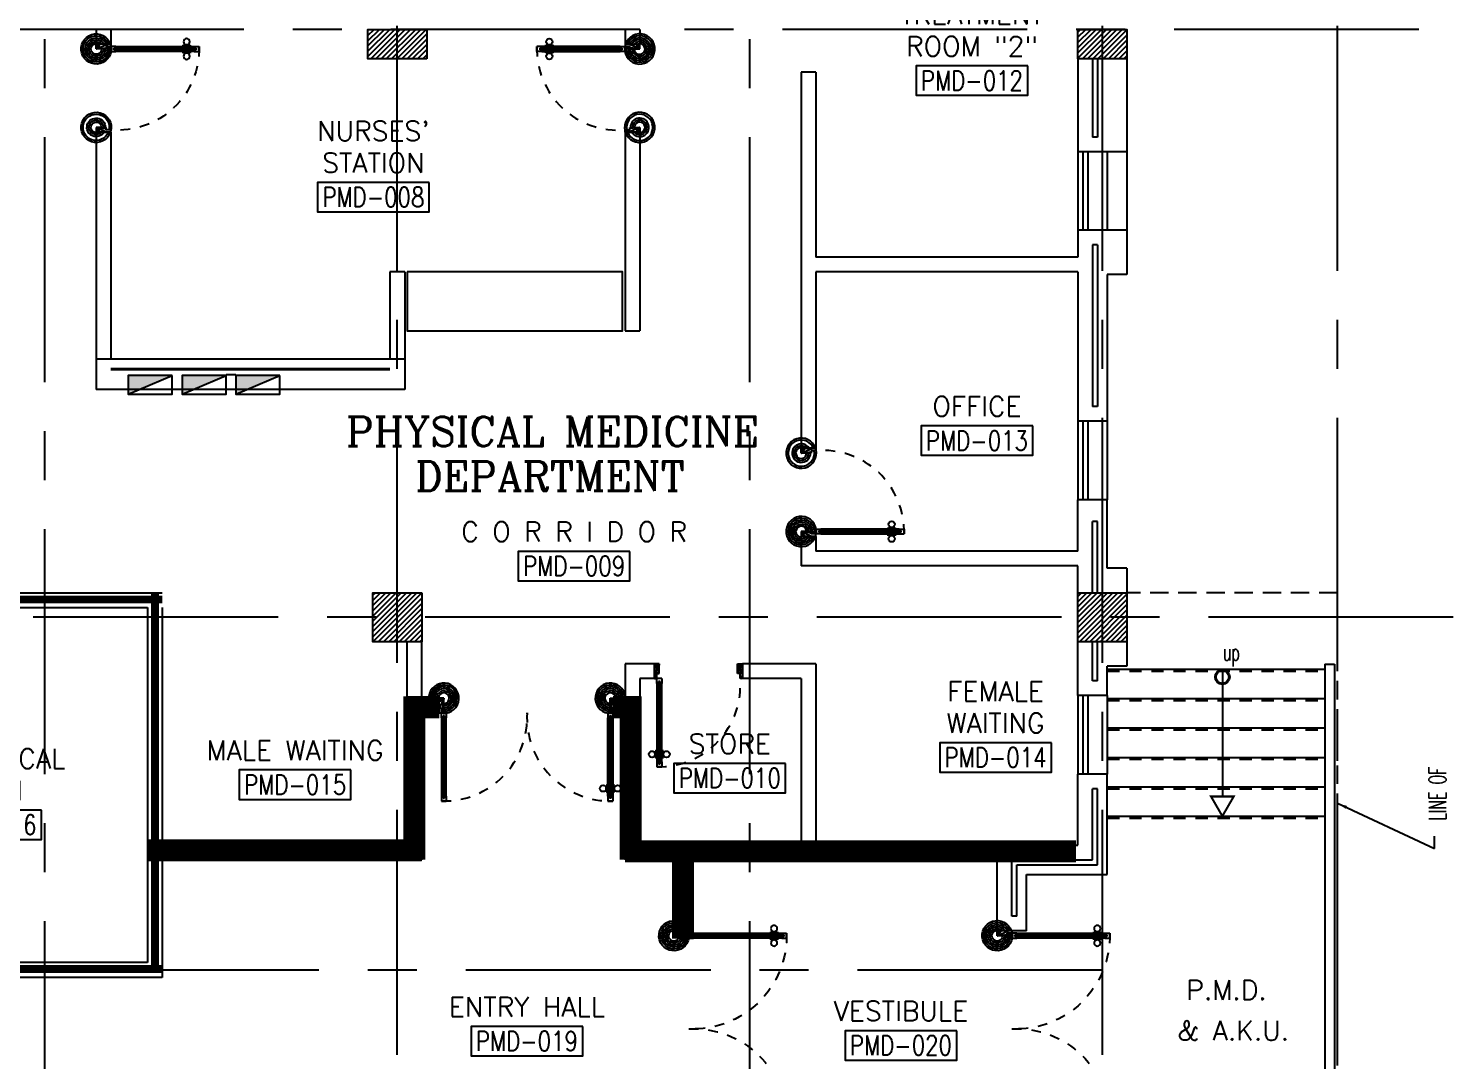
# Model space of a CAD drawing. Extents: x 417866.9 to 417960.2, y 43448 to 43538.2.
# Drawn here: x 417936.97 to 417951.47, y 43483.95 to 43494.48 of the extents above; entities that cross this region are included whole.
import ezdxf
from ezdxf.enums import TextEntityAlignment as Align

# ---------------------------------------------------------------- set-up
doc = ezdxf.new("R2010")
doc.units = 0
doc.header["$MEASUREMENT"] = 0
doc.header["$PDMODE"] = 3
doc.header["$PDSIZE"] = 0.1
for name, pattern in [('CENTERX2', [4, 2.5, -0.5, 0.5, -0.5]), ('HIDDEN', [0.375, 0.25, -0.125]), ('HIDDEN2', [0.1875, 0.125, -0.0625])]:
    doc.linetypes.add(name, pattern=pattern)
doc.layers.get('0').update_dxf_attribs({"linetype": 'CONTINUOUS'})
doc.layers.get('DEFPOINTS').update_dxf_attribs({"linetype": 'CONTINUOUS'})
for name, color, linetype in [('AX-DIM', 4, 'CONTINUOUS'), ('AXES', 11, 'CENTERX2'), ('CANOPY-LN', 3, 'CONTINUOUS'), ('COL', 2, 'CONTINUOUS'), ('COUNTER', 5, 'CONTINUOUS'), ('DOOR', 4, 'CONTINUOUS'), ('E-PANELBX', 3, 'CONTINUOUS'), ('FireCompart', 7, 'HIDDEN'), ('firezone', 4, 'CONTINUOUS'), ('Handrail', 4, 'CONTINUOUS'), ('HAT', 8, 'CONTINUOUS'), ('INSUL', 7, 'CONTINUOUS'), ('RM-BOX', 2, 'CONTINUOUS'), ('RM-NAME', 2, 'CONTINUOUS'), ('RM-NO', 2, 'CONTINUOUS'), ('STR', 5, 'CONTINUOUS'), ('WALL', 3, 'CONTINUOUS'), ('WIN', 5, 'CONTINUOUS')]:
    doc.layers.add(name, color=color, linetype=linetype)
doc.styles.add('ROMANC', font='romanc', dxfattribs={"height": 0.1})
doc.styles.add('ROMANS', font='ROMANS.shx', dxfattribs={"width": 0.6})
doc.styles.get("Standard").update_dxf_attribs({"font": 'TXT.shx'})
doc.linetypes.add('SMOKE', pattern='A,0.5,-0.2,["SMOKE",Standard,S=0.1,R=0,X=-0.1,Y=-0.05],-0.5', length=1.2)
doc.dimstyles.new('STANDARD in', dxfattribs={"dimtxt": 0.2, "dimasz": 0.1, "dimexe": 0.07, "dimexo": 0.05, "dimgap": 0.1, "dimtad": 1, "dimdec": 0, "dimlfac": 1000, "dimzin": 0, "dimdsep": 46, "dimtxsty": 'ROMANS', "dimblk": 'ARCHTICK', "dimcen": 0.05, "dimdle": 0.05, "dimclrd": 4, "dimclre": 4, "dimclrt": 2, "dimadec": 0, "dimazin": 0, "dimtfac": 1, "dimtdec": 0, "dimtmove": 2, "dimatfit": 3, "dimfxl": 0, "dimtolj": 1, "dimtzin": 0, "dimarcsym": 0})

# ---------------------------------------------------------------- blocks, each defined once
blk = doc.blocks.new('_ARCHTICK')
at = {"color": 0, "linetype": 'ByBlock', "const_width": 0.15}
blk.add_lwpolyline([(-0.5, -0.5), (0.5, 0.5)], dxfattribs=at)
blk = doc.blocks.new('*D566')
at = {"layer": 'AX-DIM', "color": 4, "lineweight": -2}
for p, q in [((417948.236, 43525.944), (417958.889, 43525.944)), ((417958.819, 43525.994), (417958.819, 43466.574)), ((417948.726, 43466.624), (417958.889, 43466.624))]:
    blk.add_line(p, q, dxfattribs=at)
at = {"layer": 'DEFPOINTS', "color": 0}
for p in [(417948.186, 43525.944), (417948.676, 43466.624), (417958.819, 43466.624)]:
    blk.add_point(p, dxfattribs=at)
at = {"layer": 'AX-DIM', "color": 4, "lineweight": -2, "xscale": 0.1, "yscale": 0.1, "zscale": 0.1}
for p, rotation in [((417958.819, 43525.944), 90), ((417958.819, 43466.624), 270)]:
    blk.add_blockref('_ARCHTICK', p, dxfattribs=dict(at, rotation=rotation))
at = {"layer": 'AX-DIM', "color": 2, "insert": (417958.619, 43496.284), "char_height": 0.2, "attachment_point": 5, "rotation": 90, "style": 'ROMANS'}
blk.add_mtext('\\A1;59320', dxfattribs=at)
blk = doc.blocks.new('A$C272A55A0')
at = {"layer": 'DOOR', "color": 0, "linetype": 'ByBlock'}
for p, q in [((0, 900), (0, 1050)), ((50, 1050), (0, 1050)), ((50, 950), (50, 1050)), ((1750, 950), (1750, 1050)), ((1750, 1050), (1800, 1050)), ((1800, 1050), (1800, 900)), ((0, 900), (25, 900)), ((25, 950), (50, 950)), ((25, 900), (25, 950)), ((75, 900), (25, 900)), ((25, 850), (25, 900)), ((58, 870), (42, 870)), ((42, 870), (42, 850)), ((58, 850), (58, 870)), ((75, 900), (75, 850)), ((1725, 900), (1775, 900)), ((1725, 900), (1725, 850)), ((1742, 870), (1758, 870)), ((1742, 850), (1742, 870)), ((1775, 950), (1750, 950)), ((1758, 870), (1758, 850)), ((1775, 900), (1775, 950)), ((1800, 900), (1775, 900)), ((1775, 850), (1775, 900)), ((42, 850), (25, 850)), ((75, 850), (58, 850)), ((1725, 850), (1742, 850)), ((1758, 850), (1775, 850)), ((1718, 160), (1709, 160)), ((1709, 95), (1709, 160)), ((1725, 173), (1718, 173)), ((1718, 173), (1718, 83)), ((1718, 95), (1718, 160)), ((1775, 173), (1782, 173)), ((1782, 173), (1782, 83)), ((1782, 160), (1791, 160)), ((1782, 95), (1782, 160)), ((1791, 95), (1791, 160)), ((25, 50), (42, 50)), ((25, 50), (25, 0)), ((25, 0), (75, 0)), ((75, 0), (25, 0)), ((42, 50), (42, 30)), ((42, 30), (58, 30)), ((58, 50), (75, 50)), ((58, 50), (58, 30)), ((75, 50), (75, 0)), ((1718, 95), (1709, 95)), ((1725, 83), (1718, 83)), ((1742, 50), (1725, 50)), ((1725, 50), (1725, 0)), ((1775, 0), (1725, 0)), ((1725, 0), (1775, 0)), ((1742, 50), (1742, 30)), ((1758, 30), (1742, 30)), ((1775, 50), (1758, 50)), ((1758, 50), (1758, 30)), ((1775, 83), (1782, 83)), ((1775, 50), (1775, 0)), ((1782, 95), (1791, 95))]:
    blk.add_line(p, q, dxfattribs=at)
at = {"layer": 'DOOR', "color": 9, "linetype": 'ByBlock'}
for p, q in [((50, 1050), (0, 1010)), ((50, 1050), (0, 937)), ((50, 1050), (37, 950)), ((1750, 1050), (1800, 1010)), ((1750, 1050), (1800, 937)), ((1750, 1050), (1763, 950))]:
    blk.add_line(p, q, dxfattribs=at)
at = {"layer": 'DOOR', "linetype": 'ByBlock'}
for p, q in [((25, 850), (25, 50)), ((42, 850), (42, 50)), ((58, 850), (58, 50)), ((75, 50), (75, 850)), ((1725, 50), (1725, 850)), ((1742, 850), (1742, 50)), ((1758, 850), (1758, 50)), ((1775, 850), (1775, 50))]:
    blk.add_line(p, q, dxfattribs=at)
at = {"layer": 'DOOR', "color": 0, "linetype": 'ByBlock'}
for centre in [(1676, 128), (1824, 128)]:
    blk.add_circle(centre, 32.4, dxfattribs=at)
at = {"layer": 'DOOR', "color": 9, "linetype": 'ByBlock'}
for centre, radius, start, end in [((50, 1050), 54.4, 203.2074, 270), ((50, 1050), 34.4, 180, 270), ((50, 1050), 14.4, 180, 270), ((1750, 1050), 14.4, 270, 0), ((1750, 1050), 34.4, 270, 0), ((1750, 1050), 54.4, 270, 336.7926), ((50, 1050), 74.4, 227.7764, 270), ((50, 1050), 94.4, 238.0182, 270), ((50, 1050), 114, 244.0838, 257.3774), ((50, 1050), 134, 248.1598, 259.28), ((50, 1050), 154, 251.1053, 256.2858), ((1750, 1050), 74.4, 270, 312.2236), ((1750, 1050), 94.4, 270, 301.9818), ((1750, 1050), 114, 282.6226, 295.9162), ((1750, 1050), 134, 280.72, 291.8402), ((1750, 1050), 154, 283.7142, 288.8947)]:
    blk.add_arc(centre, radius, start, end, dxfattribs=at)
at = {"layer": 'DOOR', "linetype": 'HIDDEN', "ltscale": 0.5}
for centre, start, end in [((50, 851), 268.3174, 3.2965), ((1750, 851), 176.7035, 271.6826)]:
    blk.add_arc(centre, 851, start, end, dxfattribs=at)
at = {"layer": 'WALL', "linetype": 'ByBlock'}
blk.add_line((1800, 900), (1800, 1050), dxfattribs=at)
blk = doc.blocks.new('RM1')
at = {"layer": 'RM-BOX'}
blk.add_lwpolyline([(570, -200), (-570, -200), (-570, -500), (570, -500)], close=True, dxfattribs=at)
at = {"layer": 'RM-NAME', "style": 'ROMANS'}
for tag, p in [('ROOMNAME1', (0, 324)), ('ROOMNAME2', (0, 0))]:
    blk.add_attdef(tag, text='', height=200, dxfattribs=at).set_placement(p, align=Align.MIDDLE)
at = {"layer": 'RM-NO', "style": 'ROMANS', "width": 0.8}
blk.add_attdef('ROOMNO', text='', height=200, dxfattribs=at).set_placement((0, -350), align=Align.MIDDLE)
blk = doc.blocks.new('DOOR90')
at = {"layer": 'DOOR', "color": 7, "linetype": 'ByBlock'}
for p, q in [((-150, 0), (0, 0)), ((-150, 0), (-150, -25)), ((0, -50), (-114, 0)), ((0, -50), (-40, 0)), ((0, -50), (0, 0)), ((-1000, -25), (-1050, -25)), ((-1050, -75), (-1050, -25)), ((-1050, -25), (-1050, -75)), ((-1000, -75), (-1050, -75)), ((-1000, -42), (-1020, -42)), ((-1020, -42), (-1020, -58)), ((-1000, -58), (-1020, -58)), ((-1000, -25), (-1000, -42)), ((-1000, -58), (-1000, -75)), ((-878, -18), (-968, -18)), ((-968, -25), (-968, -18)), ((-968, -75), (-968, -82)), ((-878, -82), (-968, -82)), ((-955, -9), (-890, -9)), ((-955, -18), (-955, -9)), ((-955, -18), (-890, -18)), ((-955, -82), (-890, -82)), ((-955, -82), (-955, -91)), ((-955, -91), (-890, -91)), ((-890, -18), (-890, -9)), ((-890, -82), (-890, -91)), ((-878, -25), (-878, -18)), ((-878, -75), (-878, -82)), ((-200, -25), (-150, -25)), ((-200, -42), (-200, -25)), ((-180, -42), (-200, -42)), ((-200, -58), (-180, -58)), ((-200, -75), (-200, -58)), ((-150, -75), (-200, -75)), ((-180, -58), (-180, -42)), ((-150, -25), (-100, -25)), ((-150, -75), (-150, -25)), ((-100, -25), (-100, -50)), ((0, -50), (-100, -37)), ((-100, -50), (0, -50)), ((0, -850), (-114, -900)), ((-100, -875), (-100, -850)), ((0, -850), (-100, -863)), ((-100, -850), (0, -850)), ((0, -850), (-40, -900)), ((0, -850), (0, -900)), ((-150, -875), (-100, -875)), ((-150, -900), (-150, -875)), ((-150, -900), (0, -900)), ((0, -900), (-150, -900))]:
    blk.add_line(p, q, dxfattribs=at)
at = {"layer": 'DOOR', "linetype": 'ByBlock'}
for p, q in [((-200, -25), (-1000, -25)), ((-200, -42), (-1000, -42)), ((-200, -58), (-1000, -58)), ((-1000, -75), (-200, -75))]:
    blk.add_line(p, q, dxfattribs=at)
at = {"layer": 'DOOR', "color": 7, "linetype": 'ByBlock'}
for centre in [(-923, 24), (-923, -124)]:
    blk.add_circle(centre, 32.4, dxfattribs=at)
for centre, radius, start, end in [((0, -50), 154, 161.1053, 166.2858), ((0, -50), 94.4, 148.0182, 180), ((0, -50), 134, 158.1598, 169.28), ((0, -50), 114, 154.0838, 167.3774), ((0, -50), 74.4, 137.7764, 180), ((0, -50), 54.4, 113.2074, 180), ((0, -50), 34.4, 90, 180), ((0, -50), 14.4, 90, 180), ((0, -850), 94.4, 180, 211.9818), ((0, -850), 74.4, 180, 222.2236), ((0, -850), 54.4, 180, 246.7926), ((0, -850), 34.4, 180, 270), ((0, -850), 14.4, 180, 270), ((0, -850), 154, 193.7142, 198.8947), ((0, -850), 134, 190.72, 201.8402)]:
    blk.add_arc(centre, radius, start, end, dxfattribs=at)
at = {"layer": 'DOOR', "linetype": 'HIDDEN', "ltscale": 0.5}
blk.add_arc((-222, -50), 828, 178.2701, 275.003, dxfattribs=at)
blk = doc.blocks.new('COL50')
at = {"layer": 'COL'}
blk.add_lwpolyline([(-250, 250), (-250, -250), (250, -250), (250, 250)], close=True, dxfattribs=at)
blk = doc.blocks.new('*X492')
at = {"color": 0}
for p, q in [((245929, 32312), (246378, 32761)), ((245929, 32365), (246325, 32761)), ((245929, 32418), (246272, 32761)), ((245929, 32471), (246219, 32761)), ((245929, 32524), (246166, 32761)), ((245929, 32577), (246113, 32761)), ((245929, 32630), (246060, 32761)), ((245929, 32683), (246007, 32761)), ((245929, 32736), (245954, 32761)), ((245929, 32259), (246429, 32759)), ((245984, 32261), (246429, 32706)), ((246037, 32261), (246429, 32652)), ((246090, 32261), (246429, 32599)), ((246143, 32261), (246429, 32546)), ((246196, 32261), (246429, 32493)), ((246249, 32261), (246429, 32440)), ((246302, 32261), (246429, 32387)), ((246355, 32261), (246429, 32334)), ((246408, 32261), (246429, 32281))]:
    blk.add_line(p, q, dxfattribs=at)
blk = doc.blocks.new('A$C010A25D0')
at = {"layer": 'DOOR', "color": 0, "linetype": 'ByBlock'}
for p, q in [((0, 2031), (0, 1981)), ((0, 1981), (0, 2031)), ((50, 2031), (0, 2031)), ((50, 2031), (50, 2014)), ((83, 2031), (83, 2038)), ((173, 2038), (83, 2038)), ((95, 2038), (95, 2047)), ((95, 2047), (160, 2047)), ((95, 2038), (160, 2038)), ((160, 2038), (160, 2047)), ((173, 2031), (173, 2038)), ((950, 2014), (950, 2031)), ((950, 2031), (1000, 2031)), ((1000, 2056), (1000, 2031)), ((1000, 2056), (1150, 2056)), ((1000, 1981), (1000, 2031)), ((1000, 2031), (1050, 2031)), ((1050, 2031), (1050, 2006)), ((1150, 2006), (1150, 2056)), ((50, 1981), (0, 1981)), ((30, 2014), (30, 1998)), ((50, 2014), (30, 2014)), ((50, 1998), (30, 1998)), ((50, 1998), (50, 1981)), ((83, 1981), (83, 1974)), ((173, 1974), (83, 1974)), ((95, 1974), (95, 1965)), ((95, 1974), (160, 1974)), ((95, 1965), (160, 1965)), ((160, 1974), (160, 1965)), ((173, 1981), (173, 1974)), ((970, 2014), (950, 2014)), ((950, 1981), (950, 1998)), ((950, 1998), (970, 1998)), ((1000, 1981), (950, 1981)), ((970, 1998), (970, 2014)), ((1050, 2006), (1150, 2006)), ((95, 147), (160, 147)), ((95, 138), (95, 147)), ((160, 138), (160, 147)), ((50, 131), (0, 131)), ((0, 131), (0, 81)), ((0, 81), (0, 131)), ((50, 81), (0, 81)), ((50, 114), (30, 114)), ((30, 98), (30, 114)), ((50, 98), (30, 98)), ((50, 114), (50, 131)), ((50, 81), (50, 98)), ((173, 138), (83, 138)), ((83, 131), (83, 138)), ((83, 81), (83, 74)), ((173, 74), (83, 74)), ((95, 138), (160, 138)), ((95, 74), (160, 74)), ((95, 74), (95, 65)), ((95, 65), (160, 65)), ((160, 74), (160, 65)), ((173, 131), (173, 138)), ((173, 81), (173, 74)), ((1000, 131), (950, 131)), ((950, 131), (950, 114)), ((950, 114), (970, 114)), ((970, 98), (950, 98)), ((950, 98), (950, 81)), ((950, 81), (1000, 81)), ((970, 114), (970, 98)), ((1000, 131), (1000, 81)), ((1000, 56), (1000, 81)), ((1000, 81), (1050, 81)), ((1000, 56), (1150, 56)), ((1050, 81), (1050, 106)), ((1050, 106), (1150, 106)), ((1150, 106), (1150, 56))]:
    blk.add_line(p, q, dxfattribs=at)
at = {"layer": 'DOOR', "linetype": 'ByBlock'}
for p, q in [((950, 2031), (50, 2031)), ((950, 2014), (50, 2014)), ((950, 1998), (50, 1998)), ((50, 1981), (950, 1981)), ((50, 131), (950, 131)), ((950, 114), (50, 114)), ((950, 98), (50, 98)), ((950, 81), (50, 81)), ((1150, 56), (1000, 56))]:
    blk.add_line(p, q, dxfattribs=at)
at = {"layer": 'DOOR', "color": 9, "linetype": 'ByBlock'}
for p, q in [((1150, 2006), (1037, 2056)), ((1150, 2006), (1110, 2056)), ((1150, 2006), (1050, 2019)), ((1150, 106), (1037, 56)), ((1150, 106), (1050, 93)), ((1150, 106), (1110, 56))]:
    blk.add_line(p, q, dxfattribs=at)
at = {"layer": 'DOOR', "color": 0, "linetype": 'ByBlock'}
for centre in [(128, 2079), (128, 1932), (128, 179), (128, 32)]:
    blk.add_circle(centre, 32.4, dxfattribs=at)
at = {"layer": 'DOOR', "linetype": 'HIDDEN', "ltscale": 0.5}
for centre, start, end in [((951, 2006), 178.494, 272.9568), ((951, 106), 87.0432, 181.506)]:
    blk.add_arc(centre, 951, start, end, dxfattribs=at)
at = {"layer": 'DOOR', "color": 9, "linetype": 'ByBlock'}
for centre, radius, start, end in [((1150, 2006), 154, 161.1053, 166.2858), ((1150, 2006), 134, 158.1598, 169.28), ((1150, 2006), 114, 154.0838, 167.3774), ((1150, 2006), 94.4, 148.0182, 180), ((1150, 2006), 74.4, 137.7764, 180), ((1150, 2006), 54.4, 113.2074, 180), ((1150, 2006), 34.4, 90, 180), ((1150, 2006), 14.4, 90, 180), ((1150, 106), 154, 193.7142, 198.8947), ((1150, 106), 134, 190.72, 201.8402), ((1150, 106), 114, 192.6226, 205.9162), ((1150, 106), 94.4, 180, 211.9818), ((1150, 106), 74.4, 180, 222.2236), ((1150, 106), 54.4, 180, 246.7926), ((1150, 106), 34.4, 180, 270), ((1150, 106), 14.4, 180, 270)]:
    blk.add_arc(centre, radius, start, end, dxfattribs=at)
at = {"layer": 'WALL'}
blk.add_line((1000, 56), (1150, 56), dxfattribs=at)
blk = doc.blocks.new('*X504')
at = {"color": 0}
for p, q in [((253129, 32299), (253590, 32761)), ((253129, 32352), (253537, 32761)), ((253129, 32405), (253484, 32761)), ((253129, 32458), (253431, 32761)), ((253129, 32511), (253378, 32761)), ((253129, 32564), (253325, 32761)), ((253129, 32617), (253272, 32761)), ((253129, 32670), (253219, 32761)), ((253129, 32723), (253166, 32761)), ((253143, 32261), (253629, 32746)), ((253197, 32261), (253629, 32693)), ((253250, 32261), (253629, 32640)), ((253303, 32261), (253629, 32587)), ((253356, 32261), (253629, 32534)), ((253409, 32261), (253629, 32481)), ((253462, 32261), (253629, 32428)), ((253515, 32261), (253629, 32375)), ((253568, 32261), (253629, 32322)), ((253621, 32261), (253629, 32269))]:
    blk.add_line(p, q, dxfattribs=at)
blk = doc.blocks.new('E-PBX')
at = {"layer": 'E-PANELBX'}
h = blk.add_hatch(color=256, dxfattribs=at)
h.paths.add_polyline_path([(34, 190), (-225, 190), (34, 81)])
h.paths.add_polyline_path([(225, 190), (34, 190), (34, 81), (225, 0)])
blk.add_line((225, 0), (-225, 190), dxfattribs=at)
blk.add_lwpolyline([(-225, 190), (225, 190), (225, 0), (-225, 0)], close=True, dxfattribs=at)

msp = doc.modelspace()

# ---------------------------------------------------------------- hatches: boundary and pattern name
at = {"layer": 'HAT'}
h = msp.add_hatch(dxfattribs=at)
h.set_pattern_fill('ANSI31', color=256, scale=0.3, style=0)
h.set_pattern_definition([(45, (417480.111385, 43455.963322), (-0.0265165043, 0.0265165043), [])])
h.paths.add_polyline_path([(417940.7366, 43494.4743), (417940.7366, 43494.1743), (417940.4366, 43494.1743), (417940.4366, 43494.4743)])
h.paths.add_polyline_path([(417941.0366, 43494.4743), (417941.0366, 43494.1743), (417940.7366, 43494.1743), (417940.7366, 43494.4743)])
h = msp.add_hatch(dxfattribs=at)
h.set_pattern_fill('ANSI31', color=256, scale=0.3, style=0)
h.set_pattern_definition([(45, (417480.111385, 43455.643322), (-0.0265165043, 0.0265165043), [])])
h.paths.add_polyline_path([(417947.9366, 43494.4743), (417947.6866, 43494.4743), (417947.6866, 43494.1743), (417947.9366, 43494.1743)])
h.paths.add_polyline_path([(417948.1866, 43494.4743), (417947.9366, 43494.4743), (417947.9366, 43494.1743), (417948.1866, 43494.1743)])

# ---------------------------------------------------------------- linework, layer by layer
at = {"layer": 'AXES'}
for p, q in [((417940.7366, 43460.01), (417940.7366, 43537.5491)), ((417947.9366, 43460.01), (417947.9366, 43537.5491)), ((417950.3366, 43460.01), (417950.3366, 43537.5491)), ((417937.1366, 43466.8743), (417937.1366, 43525.6943)), ((417944.3366, 43466.8743), (417944.3366, 43525.6943)), ((417959.1694, 43494.4743), (417889.6966, 43494.4743)), ((417959.5194, 43488.4743), (417889.6966, 43488.4743)), ((417947.9366, 43484.8743), (417873.4766, 43484.8743))]:
    msp.add_line(p, q, dxfattribs=at)
at = {"layer": 'CANOPY-LN', "linetype": 'HIDDEN2', "ltscale": 1.5}
for p, q in [((417950.3366, 43488.7243), (417948.1866, 43488.7243)), ((417950.3366, 43481.0243), (417950.3366, 43488.7243))]:
    msp.add_line(p, q, dxfattribs=at)
at = {"layer": 'COL'}
for points in [[(417941.0366, 43494.1743), (417940.4366, 43494.1743), (417940.4366, 43494.4743), (417941.0366, 43494.4743)], [(417947.6866, 43494.4743), (417948.1866, 43494.4743), (417948.1866, 43494.1743), (417947.6866, 43494.1743)]]:
    msp.add_lwpolyline(points, close=True, dxfattribs=at)
at = {"layer": 'COUNTER'}
msp.add_lwpolyline([(417940.8366, 43491.9993), (417940.8366, 43491.3993), (417943.0366, 43491.3993), (417943.0366, 43491.9993)], close=True, dxfattribs=at)
at = {"layer": 'E-PANELBX'}
msp.add_line((417939.088, 43490.9493), (417938.988, 43490.9493), dxfattribs=at)
at = {"layer": 'FireCompart', "const_width": 0.08}
for points in [[(417938.2624, 43488.7243), (417938.2624, 43484.8743)], [(417933.2866, 43488.6553), (417938.3366, 43488.6553)], [(417933.2866, 43484.8841), (417938.3366, 43484.8841)]]:
    msp.add_lwpolyline(points, dxfattribs=at)
at = {"layer": 'firezone', "linetype": 'SMOKE', "const_width": 0.225}
for points in [[(417940.9094, 43485.9993), (417940.9094, 43487.6676)], [(417943.1183, 43485.9993), (417943.1183, 43487.6676)], [(417940.8366, 43487.5569), (417941.1661, 43487.5569)], [(417942.9394, 43487.5569), (417943.2116, 43487.5569)], [(417938.1866, 43486.0961), (417940.9866, 43486.0961)], [(417943.0616, 43486.0862), (417947.6656, 43486.0862)], [(417943.6537, 43485.1939), (417943.6537, 43486.0098)]]:
    msp.add_lwpolyline(points, dxfattribs=at)
at = {"layer": 'Handrail'}
for p, q in [((417950.2066, 43487.9954), (417950.2066, 43482.6993)), ((417950.2066, 43487.9954), (417950.3066, 43487.9954)), ((417950.3066, 43487.9954), (417950.3066, 43482.6993))]:
    msp.add_line(p, q, dxfattribs=at)
at = {"layer": 'INSUL'}
for p, q in [((417947.8366, 43494.1743), (417947.8366, 43493.3743)), ((417947.8866, 43494.1743), (417947.8866, 43493.3743)), ((417947.8866, 43493.3743), (417947.8366, 43493.3743)), ((417947.8866, 43492.2743), (417947.8366, 43492.2743)), ((417947.8366, 43492.2743), (417947.8366, 43490.6243)), ((417947.8866, 43492.2743), (417947.8866, 43490.6243)), ((417947.8866, 43490.6243), (417947.8366, 43490.6243)), ((417947.8366, 43488.7243), (417947.8366, 43489.4531)), ((417947.8866, 43489.4531), (417947.8366, 43489.4531)), ((417947.8866, 43488.7243), (417947.8866, 43489.4531)), ((417947.8366, 43487.8243), (417947.8366, 43488.2243)), ((417947.8866, 43487.8243), (417947.8866, 43488.2243)), ((417947.8866, 43487.8243), (417947.8366, 43487.8243)), ((417947.8366, 43485.9993), (417947.8366, 43486.7243)), ((417947.8866, 43486.7243), (417947.8366, 43486.7243)), ((417947.8866, 43485.9493), (417947.8866, 43486.7243)), ((417947.0116, 43485.4243), (417947.0116, 43485.9993)), ((417947.0116, 43485.9993), (417947.8366, 43485.9993)), ((417947.0616, 43485.4243), (417947.0616, 43485.9493)), ((417947.0616, 43485.9493), (417947.8866, 43485.9493)), ((417947.0616, 43485.4243), (417947.0116, 43485.4243))]:
    msp.add_line(p, q, dxfattribs=at)
at = {"layer": 'STR'}
for p, q in [((417947.9866, 43487.9447), (417950.2066, 43487.9447)), ((417949.1616, 43487.9447), (417949.1616, 43486.6447)), ((417947.9866, 43487.6447), (417950.2066, 43487.6447)), ((417947.9866, 43487.3447), (417950.2066, 43487.3447)), ((417947.9866, 43487.0447), (417950.2066, 43487.0447)), ((417947.9866, 43486.7447), (417950.2066, 43486.7447)), ((417947.9866, 43486.4447), (417950.2066, 43486.4447))]:
    msp.add_line(p, q, dxfattribs=at)
at = {"layer": 'STR', "linetype": 'HIDDEN2'}
for p, q in [((417947.9866, 43487.9247), (417950.2066, 43487.9247)), ((417947.9866, 43487.6247), (417950.2066, 43487.6247)), ((417947.9866, 43487.3247), (417950.2066, 43487.3247)), ((417947.9866, 43487.0247), (417950.2066, 43487.0247)), ((417947.9866, 43486.7247), (417950.2066, 43486.7247)), ((417947.9866, 43486.4247), (417950.2066, 43486.4247))]:
    msp.add_line(p, q, dxfattribs=at)
at = {"layer": 'STR', "const_width": 0.0215}
msp.add_lwpolyline([(417949.2771, 43486.6447), (417949.0461, 43486.6447), (417949.1616, 43486.4447)], close=True, dxfattribs=at)
at = {"layer": 'STR'}
for radius in [0.075, 0.065]:
    msp.add_circle((417949.1616, 43487.8647), radius, dxfattribs=at)
at = {"layer": 'WALL'}
for p, q in [((417937.6616, 43494.4743), (417937.6616, 43494.3243)), ((417937.8116, 43494.4743), (417937.6616, 43494.4743)), ((417937.8116, 43494.4743), (417937.8116, 43494.3243)), ((417943.0616, 43494.4743), (417943.0616, 43494.3243)), ((417943.2116, 43494.4743), (417943.0616, 43494.4743)), ((417943.2116, 43494.4743), (417943.2116, 43494.3243)), ((417937.8116, 43494.3243), (417937.6616, 43494.3243)), ((417943.0616, 43494.3243), (417943.2116, 43494.3243)), ((417947.6866, 43494.1743), (417947.6866, 43493.2243)), ((417948.1866, 43494.1743), (417948.1866, 43493.2243)), ((417945.0116, 43494.0393), (417944.8616, 43494.0393)), ((417944.8616, 43494.0393), (417944.8616, 43490.1993)), ((417945.0116, 43494.0393), (417945.0116, 43492.1493)), ((417937.6616, 43493.4243), (417937.6616, 43490.7993)), ((417937.8116, 43493.4243), (417937.6616, 43493.4243)), ((417937.8116, 43493.4243), (417937.8116, 43491.1093)), ((417943.0616, 43493.4243), (417943.0616, 43491.3993)), ((417943.0616, 43493.4243), (417943.2116, 43493.4243)), ((417943.2116, 43493.4243), (417943.2116, 43491.3993)), ((417948.1866, 43493.2243), (417947.6866, 43493.2243)), ((417948.1866, 43492.4243), (417947.6866, 43492.4243)), ((417947.6866, 43492.4243), (417947.6866, 43492.1493)), ((417948.1866, 43492.4243), (417948.1866, 43491.9743)), ((417947.6866, 43492.1493), (417945.0116, 43492.1493)), ((417940.6616, 43491.9993), (417940.6616, 43491.1093)), ((417940.8116, 43491.9993), (417940.6616, 43491.9993)), ((417940.8116, 43491.9993), (417940.8116, 43490.7993)), ((417947.6866, 43491.9993), (417945.0116, 43491.9993)), ((417945.0116, 43491.9993), (417945.0116, 43490.1993)), ((417947.6866, 43491.9993), (417947.6866, 43490.4743)), ((417947.9866, 43491.9743), (417947.9866, 43490.4743)), ((417948.1866, 43491.9743), (417947.9866, 43491.9743)), ((417943.0616, 43491.3993), (417943.2116, 43491.3993)), ((417940.8116, 43491.1093), (417937.6616, 43491.1093)), ((417940.6616, 43491.0093), (417937.8116, 43491.0093)), ((417940.6616, 43490.9993), (417937.8116, 43490.9993)), ((417940.8116, 43490.7993), (417937.6616, 43490.7993)), ((417947.9866, 43490.4743), (417947.6866, 43490.4743)), ((417945.0116, 43490.1993), (417944.8616, 43490.1993)), ((417947.9866, 43489.6743), (417947.6866, 43489.6743)), ((417947.6866, 43489.1493), (417947.6866, 43489.6743)), ((417947.9866, 43488.9743), (417947.9866, 43489.6743)), ((417944.8616, 43489.2993), (417944.8616, 43488.9993)), ((417945.0116, 43489.2993), (417944.8616, 43489.2993)), ((417945.0116, 43489.2993), (417945.0116, 43489.1493)), ((417947.6866, 43489.1493), (417945.0116, 43489.1493)), ((417947.6866, 43488.9993), (417944.8616, 43488.9993)), ((417947.6866, 43488.7243), (417947.6866, 43488.9993)), ((417948.1866, 43488.9743), (417947.9866, 43488.9743)), ((417948.1866, 43488.9743), (417948.1866, 43487.9743)), ((417936.0116, 43488.7243), (417938.3366, 43488.7243)), ((417933.7866, 43488.5743), (417938.1866, 43488.5743)), ((417938.1866, 43488.5743), (417938.1866, 43484.9493)), ((417938.3366, 43488.5743), (417938.3366, 43486.1493)), ((417940.8366, 43486.1493), (417940.8366, 43488.2243)), ((417940.9866, 43485.9993), (417940.9866, 43488.2243)), ((417947.6866, 43487.6743), (417947.6866, 43488.2243)), ((417943.0616, 43487.9993), (417943.0616, 43485.9993)), ((417943.3616, 43487.9993), (417943.0616, 43487.9993)), ((417943.3616, 43487.9993), (417943.3616, 43487.8493)), ((417945.0116, 43487.9993), (417944.2616, 43487.9993)), ((417944.2616, 43487.9993), (417944.2616, 43487.8493)), ((417945.0116, 43487.9993), (417945.0116, 43486.1493)), ((417947.9866, 43487.6743), (417947.9866, 43487.9743)), ((417948.1866, 43487.9743), (417947.9866, 43487.9743)), ((417943.2116, 43487.8493), (417943.2116, 43486.1493)), ((417943.3616, 43487.8493), (417943.2116, 43487.8493)), ((417944.8616, 43487.8493), (417944.2616, 43487.8493)), ((417944.8616, 43487.8493), (417944.8616, 43486.1493)), ((417940.9866, 43487.6493), (417941.1616, 43487.6493)), ((417941.1616, 43487.6493), (417941.1616, 43487.4993)), ((417942.9616, 43487.6493), (417942.9616, 43487.4993)), ((417942.9616, 43487.6493), (417943.0616, 43487.6493)), ((417947.9866, 43487.6743), (417947.6866, 43487.6743)), ((417947.6866, 43486.1493), (417947.6866, 43486.8743)), ((417947.9866, 43486.8743), (417947.6866, 43486.8743)), ((417947.9866, 43485.8493), (417947.9866, 43486.8743)), ((417938.3366, 43486.1493), (417940.8366, 43486.1493)), ((417943.2116, 43486.1493), (417944.8616, 43486.1493)), ((417945.0116, 43486.1493), (417947.6866, 43486.1493)), ((417946.8116, 43486.1493), (417947.6866, 43486.1493)), ((417938.3366, 43485.9993), (417938.3366, 43484.7993)), ((417938.3366, 43485.9993), (417940.9866, 43485.9993)), ((417943.0616, 43485.9993), (417946.8616, 43485.9993)), ((417943.5616, 43485.2743), (417943.5616, 43485.9993)), ((417943.7116, 43485.2743), (417943.7116, 43485.9993)), ((417946.8616, 43485.2743), (417946.8616, 43485.9993)), ((417947.1616, 43485.2743), (417947.1616, 43485.8493)), ((417947.1616, 43485.8493), (417947.9866, 43485.8493)), ((417943.7116, 43485.2743), (417943.5616, 43485.2743)), ((417947.1616, 43485.2743), (417946.8616, 43485.2743)), ((417938.1866, 43484.9493), (417933.6366, 43484.9493)), ((417938.3366, 43484.7993), (417933.2866, 43484.7993))]:
    msp.add_line(p, q, dxfattribs=at)
at = {"layer": 'WIN'}
for p, q in [((417947.6866, 43493.2243), (417947.6866, 43492.4243)), ((417947.7366, 43493.2243), (417947.7366, 43492.4243)), ((417947.7866, 43493.2243), (417947.7866, 43492.4243)), ((417947.9866, 43493.2243), (417947.9866, 43492.4243)), ((417948.1866, 43493.2243), (417948.1866, 43492.4243)), ((417947.6866, 43490.4743), (417947.6866, 43489.6743)), ((417947.7366, 43490.4743), (417947.7366, 43489.6743)), ((417947.7866, 43490.4743), (417947.7866, 43489.6743)), ((417947.9866, 43490.4743), (417947.9866, 43489.6743)), ((417947.6866, 43487.6743), (417947.6866, 43486.8743)), ((417947.7366, 43487.6743), (417947.7366, 43486.8743)), ((417947.7866, 43487.6743), (417947.7866, 43486.8743)), ((417947.9866, 43487.6743), (417947.9866, 43486.8743))]:
    msp.add_line(p, q, dxfattribs=at)

# ---------------------------------------------------------------- block references
at = {"layer": 'COL', "xscale": -0.001000000047497451, "yscale": 0.0009999999892897904, "zscale": 0.001}
for p in [(417940.7366, 43488.4743), (417947.9366, 43488.4743)]:
    msp.add_blockref('COL50', p, dxfattribs=at)
at = {"layer": 'DOOR', "color": 0, "yscale": 0.0009999999892897904, "zscale": 0.001}
for name, p, xscale in [('DOOR90', (417937.6616, 43494.3243), -0.001000000047497451), ('DOOR90', (417943.2116, 43494.3243), 0.001000000047497451), ('A$C272A55A0', (417941.1616, 43486.599), 0.001000000047497451), ('A$C010A25D0', (417944.7119, 43483.2184), -0.001000000047497451), ('A$C010A25D0', (417948.0119, 43483.2184), -0.001000000047497451)]:
    msp.add_blockref(name, p, dxfattribs=dict(at, xscale=xscale))
at = {"layer": 'DOOR', "xscale": 0.001000000047497451, "yscale": 0.0009999999892897904, "zscale": 0.001, "rotation": 180}
msp.add_blockref('DOOR90', (417944.8616, 43489.2993), dxfattribs=at)
at = {"layer": 'DOOR', "color": 0, "xscale": 0.0009999999892897904, "yscale": 0.0009999999892897904, "zscale": 0.001, "rotation": 90}
msp.add_blockref('DOOR90', (417943.3616, 43487.9993), dxfattribs=at)
at = {"layer": 'E-PANELBX', "xscale": -0.001000000047497451, "yscale": 0.0009999999892897904, "zscale": 0.001}
for p in [(417938.213, 43490.7513), (417938.763, 43490.7513), (417939.313, 43490.7513)]:
    msp.add_blockref('E-PBX', p, dxfattribs=at)
at = {"layer": 'HAT', "xscale": 0.001000000047497451, "yscale": 0.0009999999892897904, "zscale": 0.001}
for p, values in [((417946.6041, 43494.3024), {'ROOMNO': 'PMD-012', 'ROOMNAME2': 'ROOM "2"', 'ROOMNAME1': 'TREATMENT'}), ((417940.492, 43493.1125), {'ROOMNO': 'PMD-008', 'ROOMNAME2': 'STATION', 'ROOMNAME1': "NURSES'"}), ((417946.6553, 43490.6274), {'ROOMNO': 'PMD-013', 'ROOMNAME2': 'OFFICE'}), ((417942.542, 43489.3471), {'ROOMNO': 'PMD-009', 'ROOMNAME2': 'C O R R I D O R'}), ((417946.8453, 43487.3941), {'ROOMNO': 'PMD-014', 'ROOMNAME2': 'WAITING', 'ROOMNAME1': 'FEMALE'}), ((417939.6925, 43487.1158), {'ROOMNO': 'PMD-015', 'ROOMNAME2': 'MALE WAITING'}), ((417944.1312, 43487.1828), {'ROOMNO': 'PMD-010', 'ROOMNAME2': 'STORE'}), ((417936.5313, 43486.7067), {'ROOMNO': 'PMD-016', 'ROOMNAME2': 'ROOM', 'ROOMNAME1': 'MECHANICAL'})]:
    msp.add_blockref('RM1', p, dxfattribs=at).add_auto_attribs(values)
for name in ['*X492', '*X504']:
    msp.add_blockref(name, (417694.5581, 43455.9633), dxfattribs=at)
at = {"layer": 'WALL', "xscale": 0.001000000047497451, "yscale": 0.0009999999892897904, "zscale": 0.001}
for p, values in [((417942.0595, 43484.4987), {'ROOMNO': 'PMD-019', 'ROOMNAME2': 'ENTRY HALL'}), ((417945.8791, 43484.4549), {'ROOMNO': 'PMD-020', 'ROOMNAME2': 'VESTIBULE'})]:
    msp.add_blockref('RM1', p, dxfattribs=at).add_auto_attribs(values)

# ---------------------------------------------------------------- texts
at = {"layer": 'CANOPY-LN', "color": 4, "insert": (417949.3398, 43488.0899), "char_height": 0.175, "attachment_point": 6, "style": 'ROMANS'}
msp.add_mtext('up ', dxfattribs=at)
at = {"layer": 'CANOPY-LN', "color": 4, "insert": (417951.358, 43486.9478), "char_height": 0.175, "attachment_point": 6, "rotation": 90, "style": 'ROMANS'}
msp.add_mtext('LINE OF ', dxfattribs=at)
at = {"layer": 'RM-NAME', "color": 2, "style": 'ROMANC'}
for s, p in [('PHYSICAL MEDICINE', (417942.322, 43490.3714)), ('DEPARTMENT', (417942.2954, 43489.9145))]:
    msp.add_text(s, height=0.3, dxfattribs=at).set_placement(p, align=Align.MIDDLE)
at = {"layer": 'RM-NAME', "style": 'ROMANS'}
for s, p in [('P.M.D. ', (417949.273, 43484.6705)), ('& A.K.U.', (417949.273, 43484.2569))]:
    msp.add_text(s, height=0.2, dxfattribs=at).set_placement(p, align=Align.MIDDLE)

# ---------------------------------------------------------------- dimensions: what is measured, and where the dimension line sits
at = {"layer": 'AX-DIM'}
dim = msp.add_linear_dim(base=(417958.8192, 43466.6243), p1=(417948.1865, 43525.9443), p2=(417948.676, 43466.6243), angle=270, dimstyle='STANDARD in', dxfattribs=at)
dim.commit()
dim.dimension.update_dxf_attribs({"geometry": '*D566', "text_midpoint": (417958.6192, 43496.2843)})

# ---------------------------------------------------------------- leaders
at = {"layer": 'CANOPY-LN', "color": 8}
msp.add_leader([(417950.3366, 43486.5764), (417951.3272, 43486.1149), (417951.3272, 43486.2398)], dimstyle='STANDARD in', dxfattribs=at)

doc.saveas('drawing.dxf')
